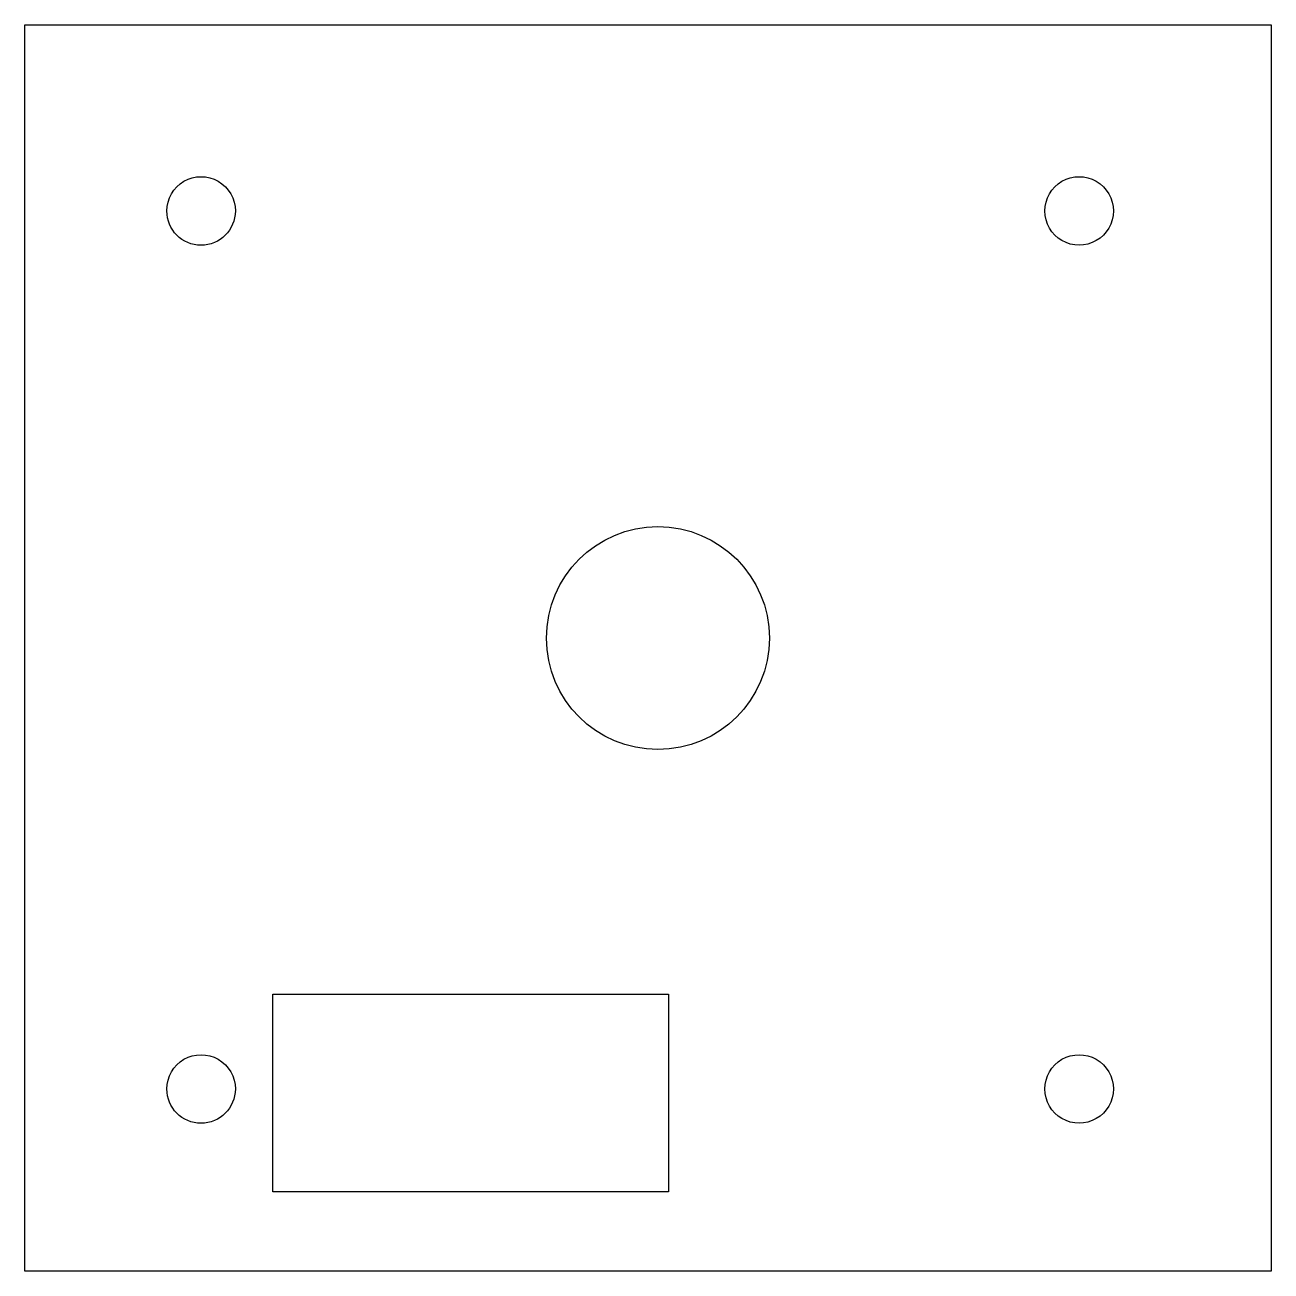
# Model space of a CAD drawing. Extents: x 12.8 to 42.3, y 418 to 447.5.
import ezdxf

# ---------------------------------------------------------------- set-up
doc = ezdxf.new("R2010")
doc.units = 0
doc.layers.add('Layer_1', color=7, linetype='CONTINUOUS')

msp = doc.modelspace()

# ---------------------------------------------------------------- linework, layer by layer
at = {"layer": 'Layer_1', "color": 7}
for points in [[(12.808125, 447.488649), (42.346587, 447.488649), (42.346587, 417.950187), (12.808125, 417.950187)], [(17.795695, 443.078809)], [(38.608198, 443.078809)], [(30.453956, 432.953814)], [(18.688314, 424.516296), (28.063314, 424.516296), (28.063314, 419.828796), (18.688314, 419.828796)], [(17.795695, 422.266303)], [(38.608198, 422.266303)]]:
    msp.add_lwpolyline(points, close=True, dxfattribs=at)
for points in [[(16.171874, 443.078809), (16.171874, 443.368877), (16.326623, 443.63691), (16.577829, 443.781944)], [(16.577829, 443.781944), (16.829035, 443.926978), (17.138534, 443.926978), (17.38974, 443.781944)], [(17.38974, 443.781944), (17.640945, 443.63691), (17.795695, 443.368877), (17.795695, 443.078809)], [(36.984377, 443.078809), (36.984377, 443.368877), (37.139126, 443.63691), (37.390332, 443.781944)], [(37.390332, 443.781944), (37.641538, 443.926978), (37.951037, 443.926978), (38.202243, 443.781944)], [(38.202243, 443.781944), (38.453449, 443.63691), (38.608198, 443.368877), (38.608198, 443.078809)], [(16.983784, 442.266899), (16.535379, 442.266899), (16.171874, 442.630403), (16.171874, 443.078809)], [(17.795695, 443.078809), (17.795695, 442.630403), (17.43219, 442.266899), (16.983784, 442.266899)], [(37.390332, 442.375674), (37.139126, 442.520708), (36.984377, 442.788742), (36.984377, 443.078809)], [(38.608198, 443.078809), (38.608198, 442.788742), (38.453449, 442.520708), (38.202243, 442.375674)], [(38.202243, 442.375674), (37.951037, 442.23064), (37.641538, 442.23064), (37.390332, 442.375674)], [(25.169864, 432.953814), (25.169864, 434.412975), (26.352748, 435.595859), (27.81191, 435.595859)], [(27.81191, 435.595859), (29.271071, 435.595859), (30.453956, 434.412975), (30.453956, 432.953814)], [(27.81191, 430.311768), (26.352748, 430.311768), (25.169864, 431.494652), (25.169864, 432.953814)], [(30.453956, 432.953814), (30.453956, 431.494652), (29.271071, 430.311768), (27.81191, 430.311768)], [(16.577829, 422.969438), (16.829035, 423.114472), (17.138534, 423.114472), (17.38974, 422.969438)], [(37.390332, 422.969438), (37.641538, 423.114472), (37.951037, 423.114472), (38.202243, 422.969438)], [(16.171874, 422.266303), (16.171874, 422.556371), (16.326623, 422.824404), (16.577829, 422.969438)], [(17.38974, 422.969438), (17.640945, 422.824404), (17.795695, 422.556371), (17.795695, 422.266303)], [(36.984377, 422.266303), (36.984377, 422.556371), (37.139126, 422.824404), (37.390332, 422.969438)], [(38.202243, 422.969438), (38.453449, 422.824404), (38.608198, 422.556371), (38.608198, 422.266303)], [(16.983784, 421.454393), (16.535379, 421.454393), (16.171874, 421.817897), (16.171874, 422.266303)], [(17.795695, 422.266303), (17.795695, 421.817897), (17.43219, 421.454393), (16.983784, 421.454393)], [(37.390332, 421.563168), (37.139126, 421.708202), (36.984377, 421.976236), (36.984377, 422.266303)], [(38.608198, 422.266303), (38.608198, 421.976236), (38.453449, 421.708202), (38.202243, 421.563168)], [(38.202243, 421.563168), (37.951037, 421.418134), (37.641538, 421.418134), (37.390332, 421.563168)]]:
    msp.add_open_spline(points, degree=3, dxfattribs=at)

doc.saveas('drawing.dxf')
